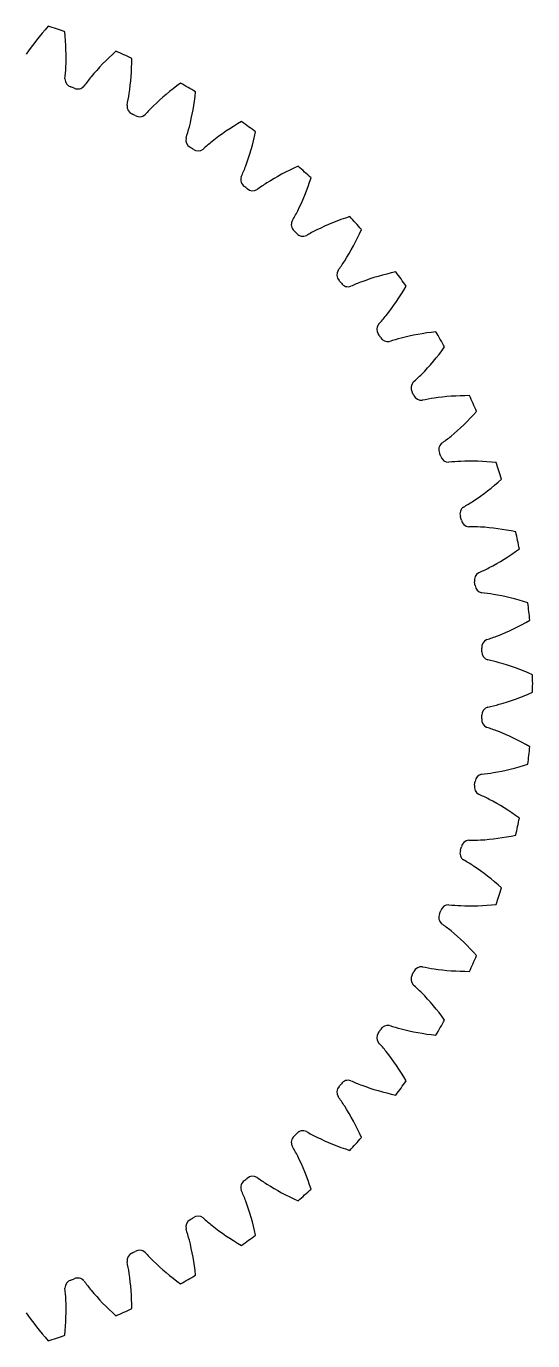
# Model space of a CAD drawing. Header units: millimetres. Extents: x -31 to 31, y -31 to 31.
# Drawn here: x 8.2 to 31, y -29.6 to 29.6 of the extents above; entities that cross this region are included whole.
import ezdxf

# ---------------------------------------------------------------- set-up
doc = ezdxf.new("R2010")
doc.units = ezdxf.units.MM
doc.layers.get('0').update_dxf_attribs({"linetype": 'CONTINUOUS'})

msp = doc.modelspace()

# ---------------------------------------------------------------- linework, layer by layer
for centre, radius, start, end in [((0, 0), 31, 71.2741, 72.7259), ((0, 0), 31, 71.2741, 72.7259), ((0, 0), 31, 65.2741, 66.7259), ((0, 0), 31, 65.2741, 66.7259), ((10.338, 27.228), 0.375, 178.93821, 252.29596), ((10.338, 27.228), 0.375, 178.93821, 252.29596), ((0, 0), 28.75, 68.83224, 69.16776), ((0, 0), 28.75, 68.83224, 69.16776), ((10.536, 27.152), 0.375, 245.70407, 319.06329), ((10.536, 27.152), 0.375, 245.70407, 319.06329), ((0, 0), 31, 59.2741, 60.7259), ((0, 0), 31, 59.2741, 60.7259), ((13.128, 25.998), 0.375, 172.93821, 246.29596), ((13.128, 25.998), 0.375, 172.93821, 246.29596), ((0, 0), 28.75, 62.83224, 63.16776), ((0, 0), 28.75, 62.83224, 63.16776), ((13.316, 25.902), 0.375, 239.70407, 313.06329), ((13.316, 25.902), 0.375, 239.70407, 313.06329), ((0, 0), 31, 53.2741, 54.7259), ((0, 0), 31, 53.2741, 54.7259), ((15.774, 24.483), 0.375, 166.93821, 240.29596), ((15.774, 24.483), 0.375, 166.93821, 240.29596), ((0, 0), 28.75, 56.83224, 57.16776), ((0, 0), 28.75, 56.83224, 57.16776), ((15.951, 24.368), 0.375, 233.70407, 307.06329), ((15.951, 24.368), 0.375, 233.70407, 307.06329), ((0, 0), 31, 47.2741, 48.7259), ((0, 0), 31, 47.2741, 48.7259), ((18.246, 22.7), 0.375, 160.93821, 234.29596), ((18.246, 22.7), 0.375, 160.93821, 234.29596), ((0, 0), 28.75, 50.83224, 51.16776), ((0, 0), 28.75, 50.83224, 51.16776), ((18.411, 22.567), 0.375, 227.70407, 301.06329), ((18.411, 22.567), 0.375, 227.70407, 301.06329), ((20.519, 20.669), 0.375, 154.93821, 228.29596), ((20.519, 20.669), 0.375, 154.93821, 228.29596), ((0, 0), 31, 41.2741, 42.7259), ((0, 0), 31, 41.2741, 42.7259), ((0, 0), 28.75, 44.83224, 45.16776), ((0, 0), 28.75, 44.83224, 45.16776), ((20.669, 20.519), 0.375, 221.70407, 295.06329), ((20.669, 20.519), 0.375, 221.70407, 295.06329), ((22.567, 18.411), 0.375, 148.93821, 222.29596), ((22.567, 18.411), 0.375, 148.93821, 222.29596), ((0, 0), 31, 35.2741, 36.7259), ((0, 0), 31, 35.2741, 36.7259), ((0, 0), 28.75, 38.83224, 39.16776), ((0, 0), 28.75, 38.83224, 39.16776), ((22.7, 18.246), 0.375, 215.70407, 289.06329), ((22.7, 18.246), 0.375, 215.70407, 289.06329), ((24.368, 15.951), 0.375, 142.93821, 216.29596), ((24.368, 15.951), 0.375, 142.93821, 216.29596), ((0, 0), 28.75, 32.83224, 33.16776), ((0, 0), 28.75, 32.83224, 33.16776), ((24.483, 15.774), 0.375, 209.70407, 283.06329), ((24.483, 15.774), 0.375, 209.70407, 283.06329), ((0, 0), 31, 29.2741, 30.7259), ((0, 0), 31, 29.2741, 30.7259), ((25.902, 13.316), 0.375, 136.93821, 210.29596), ((25.902, 13.316), 0.375, 136.93821, 210.29596), ((0, 0), 28.75, 26.83224, 27.16776), ((0, 0), 28.75, 26.83224, 27.16776), ((25.998, 13.128), 0.375, 203.70407, 277.06329), ((25.998, 13.128), 0.375, 203.70407, 277.06329), ((0, 0), 31, 23.2741, 24.7259), ((0, 0), 31, 23.2741, 24.7259), ((27.152, 10.536), 0.375, 130.93821, 204.29596), ((27.152, 10.536), 0.375, 130.93821, 204.29596), ((0, 0), 28.75, 20.83224, 21.16776), ((0, 0), 28.75, 20.83224, 21.16776), ((27.228, 10.338), 0.375, 197.70407, 271.06329), ((27.228, 10.338), 0.375, 197.70407, 271.06329), ((0, 0), 31, 17.2741, 18.7259), ((0, 0), 31, 17.2741, 18.7259), ((28.105, 7.64), 0.375, 124.93821, 198.29596), ((28.105, 7.64), 0.375, 124.93821, 198.29596), ((0, 0), 28.75, 14.83224, 15.16776), ((0, 0), 28.75, 14.83224, 15.16776), ((28.159, 7.436), 0.375, 191.70407, 265.06329), ((28.159, 7.436), 0.375, 191.70407, 265.06329), ((0, 0), 31, 11.2741, 12.7259), ((0, 0), 31, 11.2741, 12.7259), ((28.749, 4.66), 0.375, 118.93821, 192.29596), ((28.749, 4.66), 0.375, 118.93821, 192.29596), ((0, 0), 28.75, 8.83224, 9.16776), ((0, 0), 28.75, 8.83224, 9.16776), ((28.782, 4.452), 0.375, 185.70407, 259.06329), ((28.782, 4.452), 0.375, 185.70407, 259.06329), ((0, 0), 31, 5.2741, 6.7259), ((0, 0), 31, 5.2741, 6.7259), ((29.079, 1.63), 0.375, 112.93821, 186.29596), ((29.079, 1.63), 0.375, 112.93821, 186.29596), ((0, 0), 28.75, 2.83224, 3.16776), ((0, 0), 28.75, 2.83224, 3.16776), ((29.09, 1.419), 0.375, 179.70407, 253.06329), ((29.09, 1.419), 0.375, 179.70407, 253.06329), ((0, 0), 31, -0.7259, 0.7259), ((0, 0), 31, -0.7259, 0.7259), ((29.09, -1.419), 0.375, 106.93821, 180.29596), ((29.09, -1.419), 0.375, 106.93821, 180.29596), ((29.079, -1.63), 0.375, 173.70407, 247.06329), ((29.079, -1.63), 0.375, 173.70407, 247.06329), ((0, 0), 28.75, 356.83224, 357.16776), ((0, 0), 28.75, 356.83224, 357.16776), ((0, 0), 31, 353.2741, 354.7259), ((0, 0), 31, 353.2741, 354.7259), ((28.782, -4.452), 0.375, 100.93821, 174.29596), ((28.782, -4.452), 0.375, 100.93821, 174.29596), ((28.749, -4.66), 0.375, 167.70407, 241.06329), ((28.749, -4.66), 0.375, 167.70407, 241.06329), ((0, 0), 28.75, 350.83224, 351.16776), ((0, 0), 28.75, 350.83224, 351.16776), ((0, 0), 31, 347.2741, 348.7259), ((0, 0), 31, 347.2741, 348.7259), ((28.159, -7.436), 0.375, 94.93821, 168.29596), ((28.159, -7.436), 0.375, 94.93821, 168.29596), ((28.105, -7.64), 0.375, 161.70407, 235.06329), ((28.105, -7.64), 0.375, 161.70407, 235.06329), ((0, 0), 28.75, 344.83224, 345.16776), ((0, 0), 28.75, 344.83224, 345.16776), ((0, 0), 31, 341.2741, 342.7259), ((0, 0), 31, 341.2741, 342.7259), ((27.228, -10.338), 0.375, 88.93821, 162.29596), ((27.228, -10.338), 0.375, 88.93821, 162.29596), ((27.152, -10.536), 0.375, 155.70407, 229.06329), ((27.152, -10.536), 0.375, 155.70407, 229.06329), ((0, 0), 28.75, 338.83224, 339.16776), ((0, 0), 28.75, 338.83224, 339.16776), ((0, 0), 31, 335.2741, 336.7259), ((0, 0), 31, 335.2741, 336.7259), ((0, 0), 28.75, 332.83224, 333.16776), ((0, 0), 28.75, 332.83224, 333.16776), ((25.998, -13.128), 0.375, 82.93821, 156.29596), ((25.998, -13.128), 0.375, 82.93821, 156.29596), ((25.902, -13.316), 0.375, 149.70407, 223.06329), ((25.902, -13.316), 0.375, 149.70407, 223.06329), ((0, 0), 31, 329.2741, 330.7259), ((0, 0), 31, 329.2741, 330.7259), ((24.368, -15.951), 0.375, 143.70407, 217.06329), ((24.368, -15.951), 0.375, 143.70407, 217.06329), ((0, 0), 28.75, 326.83224, 327.16776), ((0, 0), 28.75, 326.83224, 327.16776), ((24.483, -15.774), 0.375, 76.93821, 150.29596), ((24.483, -15.774), 0.375, 76.93821, 150.29596), ((22.567, -18.411), 0.375, 137.70407, 211.06329), ((22.567, -18.411), 0.375, 137.70407, 211.06329), ((0, 0), 28.75, 320.83224, 321.16776), ((0, 0), 28.75, 320.83224, 321.16776), ((22.7, -18.246), 0.375, 70.93821, 144.29596), ((22.7, -18.246), 0.375, 70.93821, 144.29596), ((0, 0), 31, 323.2741, 324.7259), ((0, 0), 31, 323.2741, 324.7259), ((20.519, -20.669), 0.375, 131.70407, 205.06329), ((20.519, -20.669), 0.375, 131.70407, 205.06329), ((0, 0), 28.75, 314.83224, 315.16776), ((0, 0), 28.75, 314.83224, 315.16776), ((20.669, -20.519), 0.375, 64.93821, 138.29596), ((20.669, -20.519), 0.375, 64.93821, 138.29596), ((0, 0), 31, 317.2741, 318.7259), ((0, 0), 31, 317.2741, 318.7259), ((18.246, -22.7), 0.375, 125.70407, 199.06329), ((18.246, -22.7), 0.375, 125.70407, 199.06329), ((0, 0), 28.75, 308.83224, 309.16776), ((0, 0), 28.75, 308.83224, 309.16776), ((18.411, -22.567), 0.375, 58.93821, 132.29596), ((18.411, -22.567), 0.375, 58.93821, 132.29596), ((0, 0), 31, 311.2741, 312.7259), ((0, 0), 31, 311.2741, 312.7259), ((15.774, -24.483), 0.375, 119.70407, 193.06329), ((15.774, -24.483), 0.375, 119.70407, 193.06329), ((0, 0), 28.75, 302.83224, 303.16776), ((0, 0), 28.75, 302.83224, 303.16776), ((15.951, -24.368), 0.375, 52.93821, 126.29596), ((15.951, -24.368), 0.375, 52.93821, 126.29596), ((0, 0), 31, 305.2741, 306.7259), ((0, 0), 31, 305.2741, 306.7259), ((13.128, -25.998), 0.375, 113.70407, 187.06329), ((13.128, -25.998), 0.375, 113.70407, 187.06329), ((0, 0), 28.75, 296.83224, 297.16776), ((0, 0), 28.75, 296.83224, 297.16776), ((13.316, -25.902), 0.375, 46.93821, 120.29596), ((13.316, -25.902), 0.375, 46.93821, 120.29596), ((10.338, -27.228), 0.375, 107.70407, 181.06329), ((10.338, -27.228), 0.375, 107.70407, 181.06329), ((0, 0), 28.75, 290.83224, 291.16776), ((0, 0), 28.75, 290.83224, 291.16776), ((10.536, -27.152), 0.375, 40.93821, 114.29596), ((10.536, -27.152), 0.375, 40.93821, 114.29596), ((0, 0), 31, 299.2741, 300.7259), ((0, 0), 31, 299.2741, 300.7259), ((0, 0), 31, 293.2741, 294.7259), ((0, 0), 31, 293.2741, 294.7259), ((0, 0), 31, 287.2741, 288.7259), ((0, 0), 31, 287.2741, 288.7259)]:
    msp.add_arc(centre, radius, start, end)
for centre, major_axis, ratio, start_param, end_param in [((12.714, 29.182), (5.107, 4.042), 0.416598, 1.963154, 2.239862), ((12.714, 29.182), (5.107, 4.042), 0.416598, 1.963154, 2.239862), ((6.867, 31.082), (1.755, -6.272), 0.416598, 0.90173, 1.178439), ((6.867, 31.082), (1.755, -6.272), 0.416598, 0.90173, 1.178439), ((15.695, 27.693), (5.501, 3.486), 0.416598, 1.963154, 2.239862), ((15.695, 27.693), (5.501, 3.486), 0.416598, 1.963154, 2.239862), ((10.078, 30.194), (1.09, -6.421), 0.416598, 0.90173, 1.178439), ((10.078, 30.194), (1.09, -6.421), 0.416598, 0.90173, 1.178439), ((8.931, 28.992), (0.287, -3.366), 0.310598, 0.995241, 1.17136), ((8.931, 28.992), (0.287, -3.366), 0.310598, 0.995241, 1.17136), ((12.752, 27.519), (2.454, 2.303), 0.309904, 1.968699, 2.145405), ((12.752, 27.519), (2.454, 2.303), 0.309904, 1.968699, 2.145405), ((18.504, 25.901), (5.836, 2.892), 0.416598, 1.963154, 2.239862), ((18.504, 25.901), (5.836, 2.892), 0.416598, 1.963154, 2.239862), ((13.179, 28.975), (0.413, -6.5), 0.416598, 0.90173, 1.178439), ((13.179, 28.975), (0.413, -6.5), 0.416598, 0.90173, 1.178439), ((11.912, 27.9), (-0.067, -3.377), 0.310598, 0.995241, 1.17136), ((11.912, 27.9), (-0.067, -3.377), 0.310598, 0.995241, 1.17136), ((15.558, 26.036), (2.681, 2.033), 0.309904, 1.968699, 2.145405), ((15.558, 26.036), (2.681, 2.033), 0.309904, 1.968699, 2.145405), ((14.763, 26.502), (-0.419, -3.352), 0.310598, 0.995241, 1.17136), ((14.763, 26.502), (-0.419, -3.352), 0.310598, 0.995241, 1.17136), ((21.11, 23.825), (6.106, 2.266), 0.416598, 1.963154, 2.239862), ((21.11, 23.825), (6.106, 2.266), 0.416598, 1.963154, 2.239862), ((18.195, 24.267), (2.879, 1.742), 0.309904, 1.968699, 2.145405), ((18.195, 24.267), (2.879, 1.742), 0.309904, 1.968699, 2.145405), ((16.135, 27.439), (-0.269, -6.508), 0.416598, 0.90173, 1.178439), ((16.135, 27.439), (-0.269, -6.508), 0.416598, 0.90173, 1.178439), ((17.453, 24.813), (-0.767, -3.29), 0.310598, 0.995241, 1.17136), ((17.453, 24.813), (-0.767, -3.29), 0.310598, 0.995241, 1.17136), ((23.484, 21.488), (6.31, 1.616), 0.416598, 1.963154, 2.239862), ((23.484, 21.488), (6.31, 1.616), 0.416598, 1.963154, 2.239862), ((20.632, 22.232), (3.045, 1.432), 0.309904, 1.968699, 2.145405), ((20.632, 22.232), (3.045, 1.432), 0.309904, 1.968699, 2.145405), ((18.915, 25.602), (-0.947, -6.444), 0.416598, 0.90173, 1.178439), ((18.915, 25.602), (-0.947, -6.444), 0.416598, 0.90173, 1.178439), ((19.951, 22.853), (-1.107, -3.191), 0.310598, 0.995241, 1.17136), ((19.951, 22.853), (-1.107, -3.191), 0.310598, 0.995241, 1.17136), ((25.602, 18.915), (6.444, 0.947), 0.416598, 1.963154, 2.239862), ((25.602, 18.915), (6.444, 0.947), 0.416598, 1.963154, 2.239862), ((22.842, 19.954), (3.178, 1.106), 0.309904, 1.968699, 2.145405), ((22.842, 19.954), (3.178, 1.106), 0.309904, 1.968699, 2.145405), ((21.488, 23.484), (-1.616, -6.31), 0.416598, 0.90173, 1.178439), ((21.488, 23.484), (-1.616, -6.31), 0.416598, 0.90173, 1.178439), ((22.23, 20.642), (-1.435, -3.058), 0.310598, 0.995241, 1.17136), ((22.23, 20.642), (-1.435, -3.058), 0.310598, 0.995241, 1.17136), ((27.439, 16.135), (6.508, 0.269), 0.416598, 1.963154, 2.239862), ((27.439, 16.135), (6.508, 0.269), 0.416598, 1.963154, 2.239862), ((24.803, 17.457), (3.276, 0.767), 0.309904, 1.968699, 2.145405), ((24.803, 17.457), (3.276, 0.767), 0.309904, 1.968699, 2.145405), ((23.825, 21.11), (-2.266, -6.106), 0.416598, 0.90173, 1.178439), ((23.825, 21.11), (-2.266, -6.106), 0.416598, 0.90173, 1.178439), ((24.266, 18.206), (-1.746, -2.891), 0.310598, 0.995241, 1.17136), ((24.266, 18.206), (-1.746, -2.891), 0.310598, 0.995241, 1.17136), ((26.492, 14.768), (3.338, 0.421), 0.309904, 1.968699, 2.145405), ((26.492, 14.768), (3.338, 0.421), 0.309904, 1.968699, 2.145405), ((28.975, 13.179), (6.5, -0.413), 0.416598, 1.963154, 2.239862), ((28.975, 13.179), (6.5, -0.413), 0.416598, 1.963154, 2.239862), ((25.901, 18.504), (-2.892, -5.836), 0.416598, 0.90173, 1.178439), ((25.901, 18.504), (-2.892, -5.836), 0.416598, 0.90173, 1.178439), ((26.036, 15.569), (-2.039, -2.693), 0.310598, 0.995241, 1.17136), ((26.036, 15.569), (-2.039, -2.693), 0.310598, 0.995241, 1.17136), ((27.89, 11.918), (3.364, 0.069), 0.309904, 1.968699, 2.145405), ((27.89, 11.918), (3.364, 0.069), 0.309904, 1.968699, 2.145405), ((30.194, 10.078), (6.421, -1.09), 0.416598, 1.963154, 2.239862), ((30.194, 10.078), (6.421, -1.09), 0.416598, 1.963154, 2.239862), ((27.693, 15.695), (-3.486, -5.501), 0.416598, 0.90173, 1.178439), ((27.693, 15.695), (-3.486, -5.501), 0.416598, 0.90173, 1.178439), ((27.521, 12.763), (-2.309, -2.465), 0.310598, 0.995241, 1.17136), ((27.521, 12.763), (-2.309, -2.465), 0.310598, 0.995241, 1.17136), ((28.984, 8.938), (3.353, -0.283), 0.309904, 1.968699, 2.145405), ((28.984, 8.938), (3.353, -0.283), 0.309904, 1.968699, 2.145405), ((31.082, 6.867), (6.272, -1.755), 0.416598, 1.963154, 2.239862), ((31.082, 6.867), (6.272, -1.755), 0.416598, 1.963154, 2.239862), ((29.182, 12.714), (-4.042, -5.107), 0.416598, 0.90173, 1.178439), ((29.182, 12.714), (-4.042, -5.107), 0.416598, 0.90173, 1.178439), ((28.704, 9.816), (2.554, 2.21), 0.310598, 4.136833, 4.312952), ((28.704, 9.816), (2.554, 2.21), 0.310598, 4.136833, 4.312952), ((29.759, 5.859), (3.305, -0.632), 0.309904, 1.968699, 2.145405), ((29.759, 5.859), (3.305, -0.632), 0.309904, 1.968699, 2.145405), ((31.629, 3.58), (6.054, -2.401), 0.416598, 1.963154, 2.239862), ((31.629, 3.58), (6.054, -2.401), 0.416598, 1.963154, 2.239862), ((30.351, 9.594), (-4.554, -4.656), 0.416598, 0.90173, 1.178439), ((30.351, 9.594), (-4.554, -4.656), 0.416598, 0.90173, 1.178439), ((29.573, 6.762), (2.771, 1.931), 0.310598, 4.136833, 4.312952), ((29.573, 6.762), (2.771, 1.931), 0.310598, 4.136833, 4.312952), ((30.208, 2.716), (3.221, -0.974), 0.309904, 1.968699, 2.145405), ((30.208, 2.716), (3.221, -0.974), 0.309904, 1.968699, 2.145405), ((31.83, 0.254), (5.77, -3.021), 0.416598, 1.963154, 2.239862), ((31.83, 0.254), (5.77, -3.021), 0.416598, 1.963154, 2.239862), ((31.188, 6.369), (5.016, 4.155), 0.416598, 4.043322, 4.320031), ((31.188, 6.369), (5.016, 4.155), 0.416598, 4.043322, 4.320031), ((30.118, 3.634), (2.958, 1.631), 0.310598, 4.136833, 4.312952), ((30.118, 3.634), (2.958, 1.631), 0.310598, 4.136833, 4.312952), ((30.327, -0.456), (3.102, -1.305), 0.309904, 1.968699, 2.145405), ((30.327, -0.456), (3.102, -1.305), 0.309904, 1.968699, 2.145405), ((31.682, -3.074), (5.423, -3.608), 0.416598, 1.963154, 2.239862), ((31.682, -3.074), (5.423, -3.608), 0.416598, 1.963154, 2.239862), ((31.682, 3.074), (5.423, 3.608), 0.416598, 4.043322, 4.320031), ((31.682, 3.074), (5.423, 3.608), 0.416598, 4.043322, 4.320031), ((30.333, 0.466), (3.112, 1.313), 0.310598, 4.136833, 4.312952), ((30.333, 0.466), (3.112, 1.313), 0.310598, 4.136833, 4.312952), ((30.113, -3.624), (2.948, -1.622), 0.309904, 1.968699, 2.145405), ((30.113, -3.624), (2.948, -1.622), 0.309904, 1.968699, 2.145405), ((31.188, -6.369), (5.016, -4.155), 0.416598, 1.963154, 2.239862), ((31.188, -6.369), (5.016, -4.155), 0.416598, 1.963154, 2.239862), ((30.215, -2.708), (3.233, 0.98), 0.310598, 4.136833, 4.312952), ((30.215, -2.708), (3.233, 0.98), 0.310598, 4.136833, 4.312952), ((31.83, -0.254), (5.77, 3.021), 0.416598, 4.043322, 4.320031), ((31.83, -0.254), (5.77, 3.021), 0.416598, 4.043322, 4.320031), ((29.569, -6.751), (2.762, -1.921), 0.309904, 1.968699, 2.145405), ((29.569, -6.751), (2.762, -1.921), 0.309904, 1.968699, 2.145405), ((30.351, -9.594), (4.554, -4.656), 0.416598, 1.963154, 2.239862), ((30.351, -9.594), (4.554, -4.656), 0.416598, 1.963154, 2.239862), ((29.767, -5.851), (3.317, 0.637), 0.310598, 4.136833, 4.312952), ((29.767, -5.851), (3.317, 0.637), 0.310598, 4.136833, 4.312952), ((31.629, -3.58), (6.054, 2.401), 0.416598, 4.043322, 4.320031), ((31.629, -3.58), (6.054, 2.401), 0.416598, 4.043322, 4.320031), ((28.702, -9.805), (2.546, -2.2), 0.309904, 1.968699, 2.145405), ((28.702, -9.805), (2.546, -2.2), 0.309904, 1.968699, 2.145405), ((29.182, -12.714), (4.042, -5.107), 0.416598, 1.963154, 2.239862), ((29.182, -12.714), (4.042, -5.107), 0.416598, 1.963154, 2.239862), ((28.992, -8.931), (3.366, 0.287), 0.310598, 4.136833, 4.312952), ((28.992, -8.931), (3.366, 0.287), 0.310598, 4.136833, 4.312952), ((31.082, -6.867), (6.272, 1.755), 0.416598, 4.043322, 4.320031), ((31.082, -6.867), (6.272, 1.755), 0.416598, 4.043322, 4.320031), ((27.519, -12.752), (2.303, -2.454), 0.309904, 1.968699, 2.145405), ((27.519, -12.752), (2.303, -2.454), 0.309904, 1.968699, 2.145405), ((27.693, -15.695), (3.486, -5.501), 0.416598, 1.963154, 2.239862), ((27.693, -15.695), (3.486, -5.501), 0.416598, 1.963154, 2.239862), ((27.9, -11.912), (3.377, -0.067), 0.310598, 4.136833, 4.312952), ((27.9, -11.912), (3.377, -0.067), 0.310598, 4.136833, 4.312952), ((30.194, -10.078), (6.421, 1.09), 0.416598, 4.043322, 4.320031), ((30.194, -10.078), (6.421, 1.09), 0.416598, 4.043322, 4.320031), ((26.036, -15.558), (2.033, -2.681), 0.309904, 1.968699, 2.145405), ((26.036, -15.558), (2.033, -2.681), 0.309904, 1.968699, 2.145405), ((25.901, -18.504), (2.892, -5.836), 0.416598, 1.963154, 2.239862), ((25.901, -18.504), (2.892, -5.836), 0.416598, 1.963154, 2.239862), ((26.502, -14.763), (3.352, -0.419), 0.310598, 4.136833, 4.312952), ((26.502, -14.763), (3.352, -0.419), 0.310598, 4.136833, 4.312952), ((28.975, -13.179), (6.5, 0.413), 0.416598, 4.043322, 4.320031), ((28.975, -13.179), (6.5, 0.413), 0.416598, 4.043322, 4.320031), ((24.267, -18.195), (1.742, -2.879), 0.309904, 1.968699, 2.145405), ((24.267, -18.195), (1.742, -2.879), 0.309904, 1.968699, 2.145405), ((23.825, -21.11), (2.266, -6.106), 0.416598, 1.963154, 2.239862), ((23.825, -21.11), (2.266, -6.106), 0.416598, 1.963154, 2.239862), ((24.813, -17.453), (3.29, -0.767), 0.310598, 4.136833, 4.312952), ((24.813, -17.453), (3.29, -0.767), 0.310598, 4.136833, 4.312952), ((27.439, -16.135), (6.508, -0.269), 0.416598, 4.043322, 4.320031), ((27.439, -16.135), (6.508, -0.269), 0.416598, 4.043322, 4.320031), ((22.232, -20.632), (1.432, -3.045), 0.309904, 1.968699, 2.145405), ((22.232, -20.632), (1.432, -3.045), 0.309904, 1.968699, 2.145405), ((21.488, -23.484), (1.616, -6.31), 0.416598, 1.963154, 2.239862), ((21.488, -23.484), (1.616, -6.31), 0.416598, 1.963154, 2.239862), ((22.853, -19.951), (3.191, -1.107), 0.310598, 4.136833, 4.312952), ((22.853, -19.951), (3.191, -1.107), 0.310598, 4.136833, 4.312952), ((25.602, -18.915), (6.444, -0.947), 0.416598, 4.043322, 4.320031), ((25.602, -18.915), (6.444, -0.947), 0.416598, 4.043322, 4.320031), ((19.954, -22.842), (1.106, -3.178), 0.309904, 1.968699, 2.145405), ((19.954, -22.842), (1.106, -3.178), 0.309904, 1.968699, 2.145405), ((18.915, -25.602), (0.947, -6.444), 0.416598, 1.963154, 2.239862), ((18.915, -25.602), (0.947, -6.444), 0.416598, 1.963154, 2.239862), ((20.642, -22.23), (3.058, -1.435), 0.310598, 4.136833, 4.312952), ((20.642, -22.23), (3.058, -1.435), 0.310598, 4.136833, 4.312952), ((17.457, -24.803), (0.767, -3.276), 0.309904, 1.968699, 2.145405), ((17.457, -24.803), (0.767, -3.276), 0.309904, 1.968699, 2.145405), ((23.484, -21.488), (6.31, -1.616), 0.416598, 4.043322, 4.320031), ((23.484, -21.488), (6.31, -1.616), 0.416598, 4.043322, 4.320031), ((16.135, -27.439), (0.269, -6.508), 0.416598, 1.963154, 2.239862), ((16.135, -27.439), (0.269, -6.508), 0.416598, 1.963154, 2.239862), ((18.206, -24.266), (2.891, -1.746), 0.310598, 4.136833, 4.312952), ((18.206, -24.266), (2.891, -1.746), 0.310598, 4.136833, 4.312952), ((14.768, -26.492), (0.421, -3.338), 0.309904, 1.968699, 2.145405), ((14.768, -26.492), (0.421, -3.338), 0.309904, 1.968699, 2.145405), ((21.11, -23.825), (6.106, -2.266), 0.416598, 4.043322, 4.320031), ((21.11, -23.825), (6.106, -2.266), 0.416598, 4.043322, 4.320031), ((13.179, -28.975), (-0.413, -6.5), 0.416598, 1.963154, 2.239862), ((13.179, -28.975), (-0.413, -6.5), 0.416598, 1.963154, 2.239862), ((11.918, -27.89), (0.069, -3.364), 0.309904, 1.968699, 2.145405), ((11.918, -27.89), (0.069, -3.364), 0.309904, 1.968699, 2.145405), ((15.569, -26.036), (2.693, -2.039), 0.310598, 4.136833, 4.312952), ((15.569, -26.036), (2.693, -2.039), 0.310598, 4.136833, 4.312952), ((18.504, -25.901), (5.836, -2.892), 0.416598, 4.043322, 4.320031), ((18.504, -25.901), (5.836, -2.892), 0.416598, 4.043322, 4.320031), ((10.078, -30.194), (-1.09, -6.421), 0.416598, 1.963154, 2.239862), ((10.078, -30.194), (-1.09, -6.421), 0.416598, 1.963154, 2.239862), ((12.763, -27.521), (2.465, -2.309), 0.310598, 4.136833, 4.312952), ((12.763, -27.521), (2.465, -2.309), 0.310598, 4.136833, 4.312952), ((6.867, -31.082), (-1.755, -6.272), 0.416598, 1.963154, 2.239862), ((6.867, -31.082), (-1.755, -6.272), 0.416598, 1.963154, 2.239862), ((8.938, -28.984), (-0.283, -3.353), 0.309904, 1.968699, 2.145405), ((8.938, -28.984), (-0.283, -3.353), 0.309904, 1.968699, 2.145405), ((15.695, -27.693), (5.501, -3.486), 0.416598, 4.043322, 4.320031), ((15.695, -27.693), (5.501, -3.486), 0.416598, 4.043322, 4.320031), ((12.714, -29.182), (5.107, -4.042), 0.416598, 4.043322, 4.320031), ((12.714, -29.182), (5.107, -4.042), 0.416598, 4.043322, 4.320031)]:
    msp.add_ellipse(centre, major_axis=major_axis, ratio=ratio, start_param=start_param, end_param=end_param)

doc.saveas('drawing.dxf')
